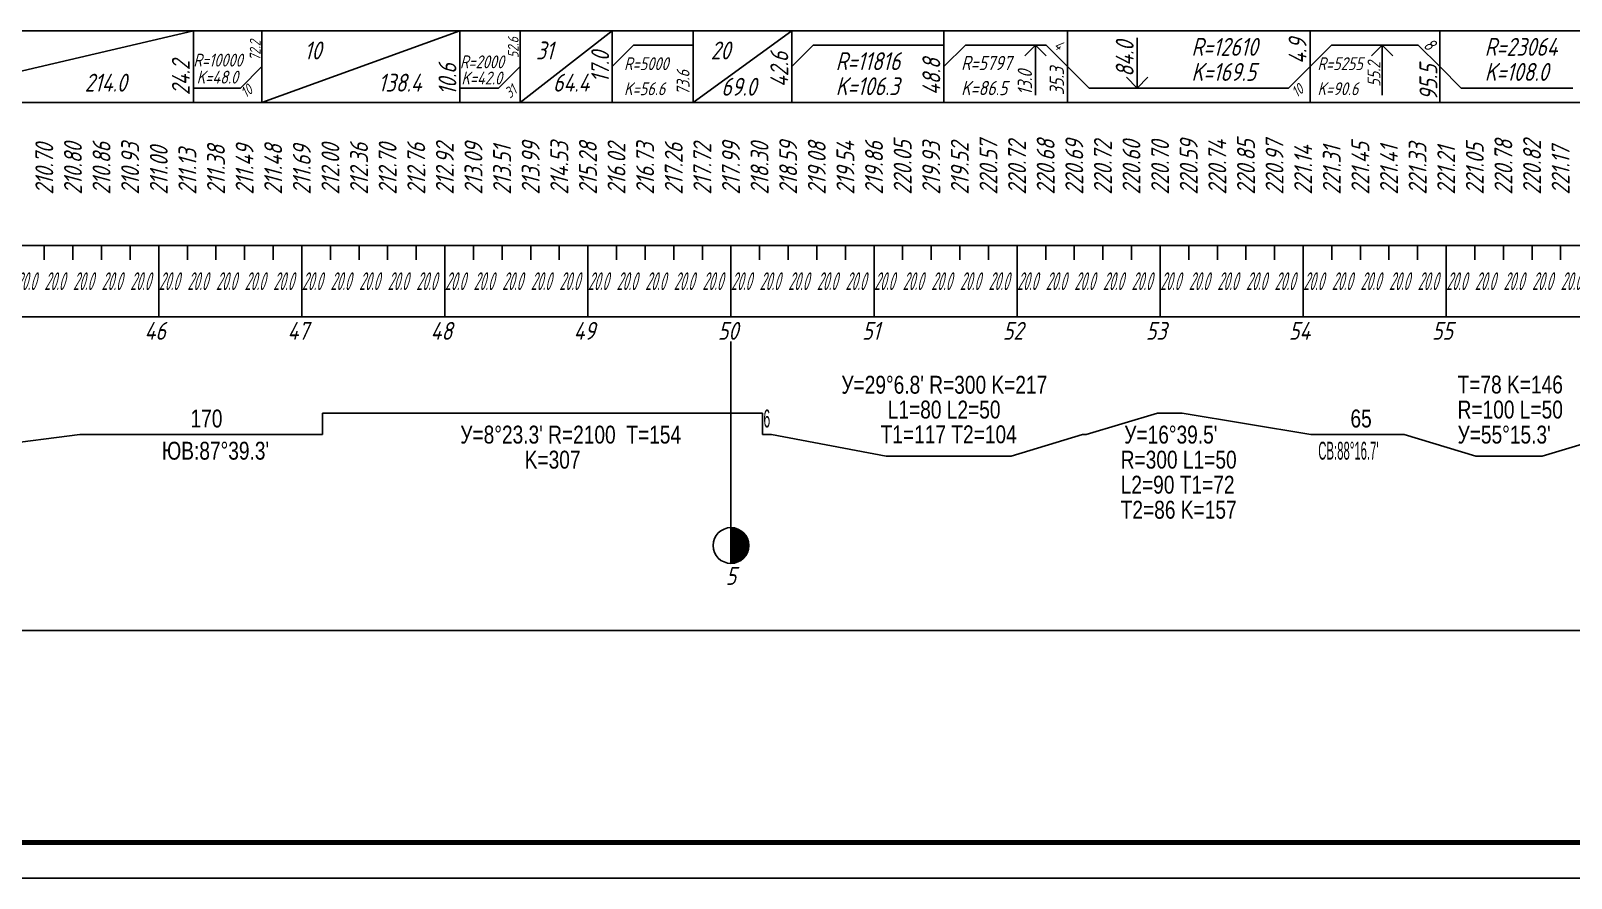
# Model space of a CAD drawing. Extents: x 2172 to 5772, y -842 to -248.
# Drawn here: x 3458.7 to 3674.1, y -842.5 to -724 of the extents above; entities that cross this region are included whole.
import ezdxf

# ---------------------------------------------------------------- set-up
doc = ezdxf.new("R2010")
doc.units = 0
doc.header["$MEASUREMENT"] = 0
doc.linetypes.add('CONTI', pattern=[0])
doc.linetypes.add('TP0', pattern=[0])
doc.layers.get('0').update_dxf_attribs({"linetype": 'CONTINUOUS'})
for name, color, linetype in [('RAMKA', 7, 'CONTI'), ('ОСЬ_УКЛОН_И_КРИВАЯ', 1, 'CONTINUOUS'), ('ПИКЕТЫ', 7, 'CONTINUOUS'), ('ТАБЛИЦА', 7, 'CONTINUOUS'), ('ЧЕРНЫЕ_ОТМЕТКИ', 7, 'CONTINUOUS')]:
    doc.layers.add(name, color=color, linetype=linetype)
doc.styles.add('ГОСТ', font='gost.TTF', dxfattribs={"oblique": 15, "height": 1})

msp = doc.modelspace()

# ---------------------------------------------------------------- linework, layer by layer
at = {"linetype": 'Continuous'}
for p, q in [((3396.6, -724.04), (4356.6, -724.04)), ((3396.6, -734.04), (4356.6, -734.04)), ((3396.6, -754.04), (4356.6, -754.04)), ((3396.6, -764.04), (4356.6, -764.04)), ((3331.6, -807.85), (4356.6, -807.85))]:
    msp.add_line(p, q, dxfattribs=at)
at = {"linetype": 'TP0'}
msp.add_line((4641.6, -842.48), (3301.6, -842.48), dxfattribs=at)
msp.add_line((4641.6, -842.48), (3301.6, -842.48), dxfattribs=at)
at = {"layer": 'RAMKA', "color": 250, "lineweight": 70}
msp.add_line((4636.6, -837.48), (3321.6, -837.48), dxfattribs=at)
at = {"layer": 'ОСЬ_УКЛОН_И_КРИВАЯ'}
for p, q in [((3438.64, -734.04), (3481.44, -724.04)), ((3481.44, -734.04), (3481.44, -724.04)), ((3491.03, -734.04), (3491.03, -724.04)), ((3491.03, -734.04), (3518.71, -724.04)), ((3518.71, -734.04), (3518.71, -724.04)), ((3527.11, -734.04), (3527.11, -724.04)), ((3527.11, -734.04), (3539.99, -724.04)), ((3539.99, -734.04), (3539.99, -724.04)), ((3551.31, -734.04), (3551.31, -724.04)), ((3551.31, -734.04), (3565.11, -724.04)), ((3565.11, -734.04), (3565.11, -724.04)), ((3586.37, -734.04), (3586.37, -724.04)), ((3603.66, -734.04), (3603.66, -724.04)), ((3613.4, -725.04), (3613.4, -732.04)), ((3637.57, -734.04), (3637.57, -724.04)), ((3655.69, -734.04), (3655.69, -724.04)), ((3539.99, -729.04), (3542.99, -726.04)), ((3542.99, -726.04), (3548.31, -726.04)), ((3551.31, -726.04), (3548.31, -726.04)), ((3565.11, -729.04), (3568.11, -726.04)), ((3568.11, -726.04), (3583.37, -726.04)), ((3586.37, -726.04), (3583.37, -726.04)), ((3586.37, -729.04), (3589.37, -726.04)), ((3589.37, -726.04), (3600.66, -726.04)), ((3599.19, -726.04), (3597.69, -727.54)), ((3599.19, -733.04), (3599.19, -726.04)), ((3599.19, -726.04), (3600.69, -727.54)), ((3603.66, -729.04), (3600.66, -726.04)), ((3637.57, -729.04), (3640.57, -726.04)), ((3640.57, -726.04), (3652.69, -726.04)), ((3647.64, -726.04), (3646.14, -727.54)), ((3647.64, -733.04), (3647.64, -726.04)), ((3647.64, -726.04), (3649.14, -727.54)), ((3655.69, -729.04), (3652.69, -726.04)), ((3491.03, -729.04), (3488.03, -732.04)), ((3527.11, -729.04), (3524.11, -732.04)), ((3603.66, -729.04), (3606.66, -732.04)), ((3637.57, -729.04), (3634.57, -732.04)), ((3655.69, -729.04), (3658.69, -732.04)), ((3481.44, -732.04), (3484.44, -732.04)), ((3484.44, -732.04), (3488.03, -732.04)), ((3518.71, -732.04), (3521.71, -732.04)), ((3521.71, -732.04), (3524.11, -732.04)), ((3606.66, -732.04), (3634.57, -732.04)), ((3613.4, -732.04), (3611.9, -730.54)), ((3613.4, -732.04), (3614.9, -730.54)), ((3658.69, -732.04), (3674.28, -732.04))]:
    msp.add_line(p, q, dxfattribs=at)
at = {"layer": 'ТАБЛИЦА'}
for p, q in [((3556.6, -798.48), (3556.6, -767.48)), ((3556.6, -793.48), (3556.6, -798.48)), ((3556.7, -793.48), (3556.7, -798.48)), ((3556.8, -793.49), (3556.8, -798.47)), ((3556.9, -793.5), (3556.9, -798.46)), ((3557, -793.51), (3557, -798.45)), ((3557.1, -793.53), (3557.1, -798.43)), ((3557.2, -793.55), (3557.2, -798.4)), ((3557.3, -793.58), (3557.3, -798.38)), ((3557.4, -793.61), (3557.4, -798.35)), ((3557.5, -793.65), (3557.5, -798.31)), ((3557.6, -793.69), (3557.6, -798.27)), ((3557.7, -793.73), (3557.7, -798.22)), ((3557.8, -793.78), (3557.8, -798.17)), ((3557.9, -793.84), (3557.9, -798.11)), ((3558, -793.91), (3558, -798.05)), ((3558.1, -793.98), (3558.1, -797.98)), ((3558.2, -794.06), (3558.2, -797.9)), ((3558.3, -794.14), (3558.3, -797.81)), ((3558.4, -794.24), (3558.4, -797.71)), ((3558.5, -794.35), (3558.5, -797.6)), ((3558.6, -794.48), (3558.6, -797.48)), ((3558.7, -794.62), (3558.7, -797.33)), ((3558.8, -794.79), (3558.8, -797.17)), ((3558.9, -795), (3558.9, -796.96)), ((3559, -795.28), (3559, -796.68))]:
    msp.add_line(p, q, dxfattribs=at)
msp.add_circle((3556.6, -795.98), 2.5, dxfattribs=at)
at = {"layer": 'ЧЕРНЫЕ_ОТМЕТКИ'}
for p, q in [((3460.6, -756.04), (3460.6, -754.04)), ((3464.6, -756.04), (3464.6, -754.04)), ((3468.6, -756.04), (3468.6, -754.04)), ((3472.6, -756.04), (3472.6, -754.04)), ((3476.6, -764.04), (3476.6, -754.04)), ((3480.6, -756.04), (3480.6, -754.04)), ((3484.6, -756.04), (3484.6, -754.04)), ((3488.6, -756.04), (3488.6, -754.04)), ((3492.6, -756.04), (3492.6, -754.04)), ((3496.6, -764.04), (3496.6, -754.04)), ((3500.6, -756.04), (3500.6, -754.04)), ((3504.6, -756.04), (3504.6, -754.04)), ((3508.6, -756.04), (3508.6, -754.04)), ((3512.6, -756.04), (3512.6, -754.04)), ((3516.6, -764.04), (3516.6, -754.04)), ((3520.6, -756.04), (3520.6, -754.04)), ((3524.6, -756.04), (3524.6, -754.04)), ((3528.6, -756.04), (3528.6, -754.04)), ((3532.6, -756.04), (3532.6, -754.04)), ((3536.6, -764.04), (3536.6, -754.04)), ((3540.6, -756.04), (3540.6, -754.04)), ((3544.6, -756.04), (3544.6, -754.04)), ((3548.6, -756.04), (3548.6, -754.04)), ((3552.6, -756.04), (3552.6, -754.04)), ((3556.6, -764.04), (3556.6, -754.04)), ((3560.6, -756.04), (3560.6, -754.04)), ((3564.6, -756.04), (3564.6, -754.04)), ((3568.6, -756.04), (3568.6, -754.04)), ((3572.6, -756.04), (3572.6, -754.04)), ((3576.6, -764.04), (3576.6, -754.04)), ((3580.6, -756.04), (3580.6, -754.04)), ((3584.6, -756.04), (3584.6, -754.04)), ((3588.6, -756.04), (3588.6, -754.04)), ((3592.6, -756.04), (3592.6, -754.04)), ((3596.6, -764.04), (3596.6, -754.04)), ((3600.6, -756.04), (3600.6, -754.04)), ((3604.6, -756.04), (3604.6, -754.04)), ((3608.6, -756.04), (3608.6, -754.04)), ((3612.6, -756.04), (3612.6, -754.04)), ((3616.6, -764.04), (3616.6, -754.04)), ((3620.6, -756.04), (3620.6, -754.04)), ((3624.6, -756.04), (3624.6, -754.04)), ((3628.6, -756.04), (3628.6, -754.04)), ((3632.6, -756.04), (3632.6, -754.04)), ((3636.6, -764.04), (3636.6, -754.04)), ((3640.6, -756.04), (3640.6, -754.04)), ((3644.6, -756.04), (3644.6, -754.04)), ((3648.6, -756.04), (3648.6, -754.04)), ((3652.6, -756.04), (3652.6, -754.04)), ((3656.6, -764.04), (3656.6, -754.04)), ((3660.6, -756.04), (3660.6, -754.04)), ((3664.6, -756.04), (3664.6, -754.04)), ((3668.6, -756.04), (3668.6, -754.04)), ((3672.6, -756.04), (3672.6, -754.04)), ((3499.51, -780.48), (3499.51, -777.48)), ((3499.51, -777.48), (3561, -777.48)), ((3561, -777.48), (3561, -780.48)), ((3606.24, -780.48), (3616.24, -777.48)), ((3616.24, -777.48), (3619.69, -777.48)), ((3619.69, -777.48), (3637.69, -780.48)), ((3441.58, -783.48), (3465.58, -780.48)), ((3465.58, -780.48), (3499.51, -780.48)), ((3561, -780.48), (3562.28, -780.48)), ((3562.28, -780.48), (3578.28, -783.48)), ((3595.77, -783.48), (3605.77, -780.48)), ((3605.77, -780.48), (3606.24, -780.48)), ((3637.69, -780.48), (3650.73, -780.48)), ((3650.73, -780.48), (3660.73, -783.48)), ((3670.02, -783.48), (3680.02, -780.48)), ((3578.28, -783.48), (3595.77, -783.48)), ((3660.73, -783.48), (3670.02, -783.48))]:
    msp.add_line(p, q, dxfattribs=at)

# ---------------------------------------------------------------- texts
at = {"layer": 'ОСЬ_УКЛОН_И_КРИВАЯ', "style": 'ГОСТ', "oblique": 15}
for s, height, rotation, p in [('72.2', 1.5, 90, (3490.83, -728.22)), ('52.6', 1.5, 90, (3526.91, -727.86)), ('4', 1.5, 320, (3601.63, -726.3)), ('84.0', 2.5, 90, (3612.9, -730.47)), ('4.9', 2.5, 90, (3637.07, -728.69)), ('8', 1.8, 320, (3653.28, -726.25)), ('24.2', 2.5, 90, (3480.94, -733.04)), ('17.0', 2.5, 90, (3539.57, -731.3)), ('42.6', 2.5, 90, (3564.61, -731.92)), ('48.8', 2.5, 90, (3585.87, -733.04)), ('10.6', 2.5, 90, (3518.21, -733.04)), ('73.6', 1.8, 90, (3550.81, -733.04)), ('13.0', 2, 90, (3598.69, -733.04)), ('35.3', 2, 90, (3603.16, -733.04)), ('55.2', 1.8, 90, (3647.4, -731.87)), ('95.5', 2.5, 90, (3655.36, -733.77)), ('10', 1.5, 40, (3488.79, -733.51)), ('31', 1.5, 40, (3525.7, -733.56)), ('10', 1.5, 40, (3635.72, -733.43))]:
    msp.add_text(s, height=height, rotation=rotation, dxfattribs=at).set_placement(p)
for s, height, p in [('10', 2.5, (3496.95, -728.04)), ('31', 2.5, (3529.33, -728.04)), ('20', 2.5, (3553.76, -728.04)), ('R=12610', 2.5, (3620.98, -727.54)), ('R=23064', 2.5, (3661.98, -727.54)), ('R=10000', 1.8, (3481.44, -729.04)), ('R=2000', 1.8, (3518.71, -729.28)), ('R=5000', 1.8, (3541.65, -729.54)), ('R=11816', 2.5, (3571.24, -729.54)), ('R=5797', 2, (3588.78, -729.54)), ('R=5255', 1.8, (3638.6, -729.54)), ('214.0', 2.5, (3466.24, -732.54)), ('K=48.0', 1.8, (3481.9, -731.42)), ('138.4', 2.5, (3507.29, -732.54)), ('K=42.0', 1.8, (3518.91, -731.54)), ('64.4', 2.5, (3531.71, -732.54)), ('K=169.5', 2.5, (3620.98, -731.04)), ('K=108.0', 2.5, (3661.98, -731.04)), ('K=56.6', 1.8, (3541.65, -733.04)), ('69.0', 2.5, (3555.24, -733.11)), ('K=106.3', 2.5, (3571.24, -733.04)), ('K=86.5', 2, (3588.78, -733.04)), ('K=90.6', 1.8, (3638.6, -733.04))]:
    msp.add_text(s, height=height, dxfattribs=at).set_placement(p)
at = {"layer": 'ПИКЕТЫ', "style": 'ГОСТ', "oblique": 15}
for s, p in [('46', (3474.6, -767.23)), ('47', (3494.6, -767.23)), ('48', (3514.6, -767.23)), ('49', (3534.6, -767.23)), ('50', (3554.76, -767.23)), ('51', (3574.93, -767.23)), ('52', (3594.6, -767.23)), ('53', (3614.6, -767.23)), ('54', (3634.6, -767.23)), ('55', (3654.6, -767.23))]:
    msp.add_text(s, height=2.5, dxfattribs=at).set_placement(p)
at = {"layer": 'ТАБЛИЦА', "style": 'ГОСТ', "oblique": 15}
msp.add_text('5', height=2.5, dxfattribs=at).set_placement((3555.85, -801.48))
at = {"layer": 'ЧЕРНЫЕ_ОТМЕТКИ', "style": 'ГОСТ', "oblique": 15}
for s, p in [('210.70', (3461.85, -746.94)), ('210.80', (3465.85, -746.94)), ('210.86', (3469.85, -746.94)), ('210.93', (3473.85, -746.94)), ('211.00', (3477.85, -746.94)), ('211.13', (3481.85, -746.94)), ('211.38', (3485.85, -746.94)), ('211.49', (3489.85, -746.94)), ('211.48', (3493.85, -746.94)), ('211.69', (3497.85, -746.94)), ('212.00', (3501.85, -746.94)), ('212.36', (3505.85, -746.94)), ('212.70', (3509.85, -746.94)), ('212.76', (3513.85, -746.94)), ('212.92', (3517.85, -746.94)), ('213.09', (3521.85, -746.94)), ('213.51', (3525.85, -746.94)), ('213.99', (3529.85, -746.94)), ('214.53', (3533.85, -746.94)), ('215.28', (3537.85, -746.94)), ('216.02', (3541.85, -746.94)), ('216.73', (3545.85, -746.94)), ('217.26', (3549.85, -746.94)), ('217.72', (3553.85, -746.94)), ('217.99', (3557.85, -746.94)), ('218.30', (3561.85, -746.94)), ('218.59', (3565.85, -746.94)), ('219.08', (3569.85, -746.94)), ('219.54', (3573.85, -746.94)), ('219.86', (3577.85, -746.94)), ('220.05', (3581.85, -746.94)), ('219.93', (3585.85, -746.94)), ('219.52', (3589.85, -746.94)), ('220.57', (3593.85, -746.94)), ('220.72', (3597.85, -746.94)), ('220.68', (3601.85, -746.94)), ('220.69', (3605.85, -746.94)), ('220.72', (3609.85, -746.94)), ('220.60', (3613.85, -746.94)), ('220.70', (3617.85, -746.94)), ('220.59', (3621.85, -746.94)), ('220.74', (3625.85, -746.94)), ('220.85', (3629.85, -746.94)), ('220.97', (3633.85, -746.94)), ('221.14', (3637.85, -746.94)), ('221.31', (3641.85, -746.94)), ('221.45', (3645.85, -746.94)), ('221.41', (3649.85, -746.94)), ('221.33', (3653.85, -746.94)), ('221.21', (3657.85, -746.94)), ('221.05', (3661.85, -746.94)), ('220.78', (3665.85, -746.94)), ('220.82', (3669.85, -746.94)), ('221.17', (3673.85, -746.94))]:
    msp.add_text(s, height=2.5, rotation=90, dxfattribs=at).set_placement(p)
at = {"layer": 'ЧЕРНЫЕ_ОТМЕТКИ', "style": 'ГОСТ', "oblique": 15, "width": 0.6}
for p in [(3456.6, -760.29), (3460.6, -760.29), (3464.6, -760.29), (3468.6, -760.29), (3472.6, -760.29), (3476.6, -760.29), (3480.6, -760.29), (3484.6, -760.29), (3488.6, -760.29), (3492.6, -760.29), (3496.6, -760.29), (3500.6, -760.29), (3504.6, -760.29), (3508.6, -760.29), (3512.6, -760.29), (3516.6, -760.29), (3520.6, -760.29), (3524.6, -760.29), (3528.6, -760.29), (3532.6, -760.29), (3536.6, -760.29), (3540.6, -760.29), (3544.6, -760.29), (3548.6, -760.29), (3552.6, -760.29), (3556.6, -760.29), (3560.6, -760.29), (3564.6, -760.29), (3568.6, -760.29), (3572.6, -760.29), (3576.6, -760.29), (3580.6, -760.29), (3584.6, -760.29), (3588.6, -760.29), (3592.6, -760.29), (3596.6, -760.29), (3600.6, -760.29), (3604.6, -760.29), (3608.6, -760.29), (3612.6, -760.29), (3616.6, -760.29), (3620.6, -760.29), (3624.6, -760.29), (3628.6, -760.29), (3632.6, -760.29), (3636.6, -760.29), (3640.6, -760.29), (3644.6, -760.29), (3648.6, -760.29), (3652.6, -760.29), (3656.6, -760.29), (3660.6, -760.29), (3664.6, -760.29), (3668.6, -760.29), (3672.6, -760.29)]:
    msp.add_text('20.0', height=2.5, dxfattribs=at).set_placement(p)
at = {"layer": 'ЧЕРНЫЕ_ОТМЕТКИ'}
for s, width, p in [("У=29°6.8' R=300 K=217", 0.8, (3572.04, -774.76)), ('T=78 K=146', 0.8, (3658.19, -774.73)), ('170', 0.8, (3481.04, -779.48)), ('6', 0.510145, (3561.14, -779.48)), ('L1=80 L2=50', 0.8, (3578.52, -778.23)), ('65', 0.8, (3643.21, -779.48)), ('R=100 L=50', 0.8, (3658.19, -778.23)), ("У=8°23.3' R=2100  T=154", 0.8, (3518.76, -781.73)), ('T1=117 T2=104', 0.8, (3577.52, -781.69)), ("У=16°39.5'", 0.8, (3611.59, -781.73)), ("У=55°15.3'", 0.8, (3658.19, -781.73)), ("ЮВ:87°39.3'", 0.8, (3477.04, -783.98)), ("СВ:88°16.7'", 0.474382, (3638.71, -783.98)), ('K=307', 0.8, (3527.76, -785.23)), ('R=300 L1=50', 0.8, (3611.09, -785.23)), ('L2=90 T1=72', 0.8, (3611.09, -788.73)), ('T2=86 K=157', 0.8, (3611.09, -792.23))]:
    msp.add_text(s, height=2.5, dxfattribs=dict(at, width=width)).set_placement(p)

doc.saveas('drawing.dxf')
